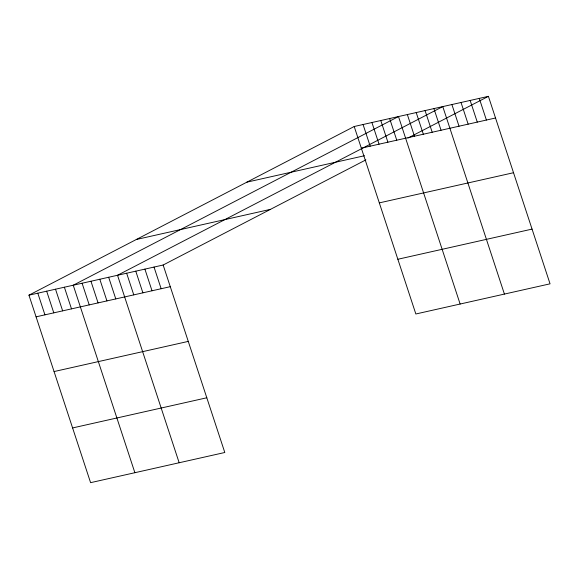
<?xml version="1.0" encoding="UTF-8"?>
<svg xmlns="http://www.w3.org/2000/svg" width="579" height="579" viewBox="0 0 579 579"><rect width="100%" height="100%" fill="white"/><g stroke="black" fill="none" stroke-linecap="round" stroke-linejoin="round"><path stroke-width="0.87" d="M365.892 159.869L163.155 265.016L224.797 452.496L90.592 482.662L28.95 295.174L354.203 126.504L488.408 96.338L550.05 283.826L415.845 313.984L354.203 126.504M407.906 138.084L488.408 96.338M361.325 148.166L495.53 118M246.871 182.161L364.481 155.729M136.282 239.511L270.487 209.352M379.317 202.882L513.522 172.723M28.95 295.174L163.155 265.016M36.072 316.836L170.277 286.677M397.853 259.262L532.058 229.103M54.064 371.559L188.269 341.4M72.599 427.939L206.804 397.78M479.282 98.387L486.403 120.048M470.155 100.442L477.277 122.104M461.029 102.49L468.15 124.152M451.902 104.546L459.024 126.208M504.418 294.081L442.776 106.594L117.523 275.271L179.164 462.751M433.924 108.584L441.046 130.246M425.066 110.575L432.187 132.236M416.207 112.565L423.329 134.227M407.348 114.555L414.47 136.217M460.131 304.033L398.49 116.545L73.236 285.223L134.878 472.71M389.638 118.536L396.76 140.198M380.779 120.526L387.901 142.188M371.921 122.516L379.042 144.185M363.062 124.507L370.184 146.176M154.028 267.064L161.15 288.726M144.902 269.119L152.024 290.781M135.775 271.167L142.897 292.829M126.649 273.216L133.771 294.877M108.664 277.261L115.786 298.923M99.812 279.252L106.934 300.914M90.954 281.242L98.075 302.904M82.095 283.232L89.217 304.894M64.378 287.213L71.499 308.875M55.519 289.203L62.648 310.865M46.667 291.194L53.789 312.855M37.809 293.184L44.93 314.846"/></g></svg>
